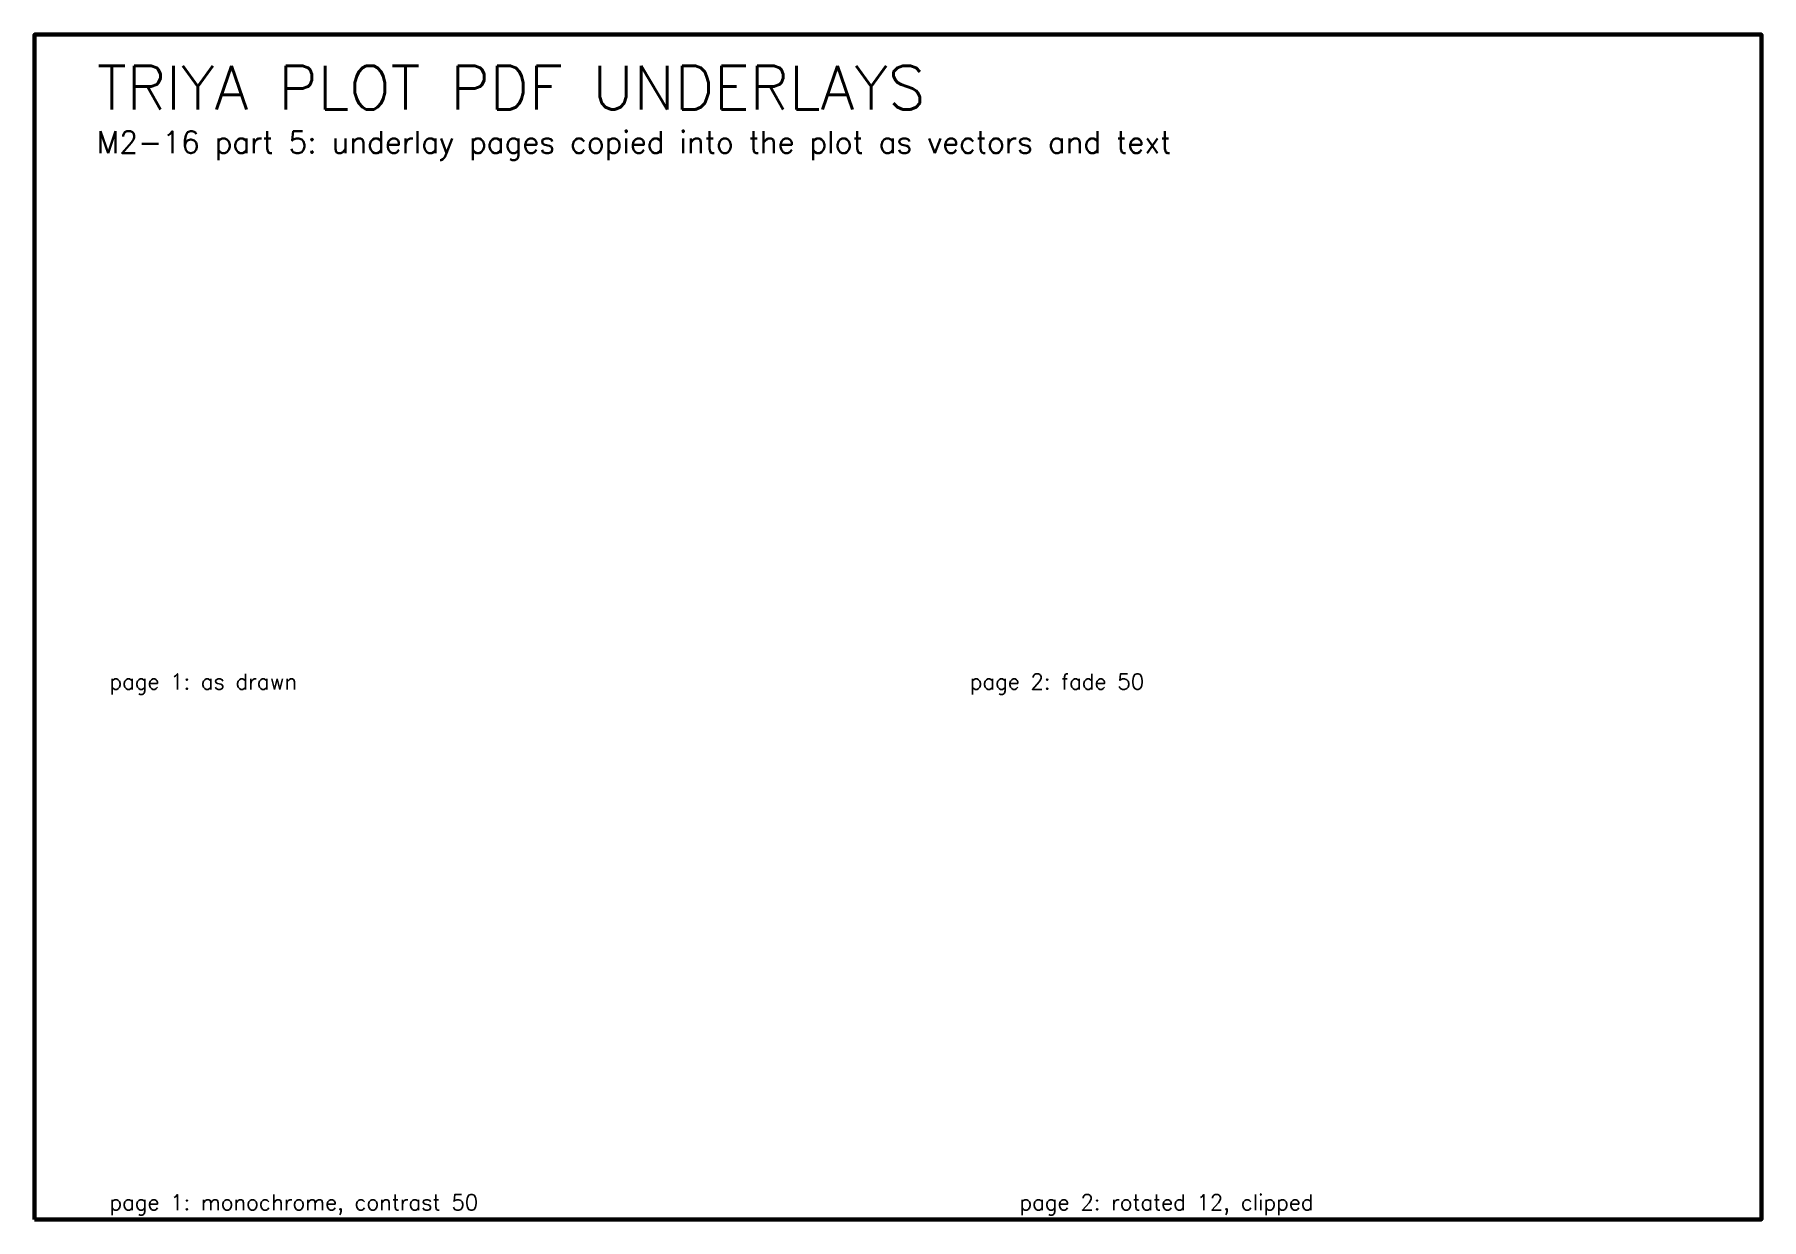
# Model space of a CAD drawing. Header units: millimetres. Extents: x 10 to 287, y 10 to 200.
import ezdxf

# ---------------------------------------------------------------- set-up
doc = ezdxf.new("R2010")
doc.units = ezdxf.units.MM
doc.layers.add('SHEET', color=7, linetype='Continuous', lineweight=70)
doc.styles.add('ROMANS', font='romans.shx')

msp = doc.modelspace()

# ---------------------------------------------------------------- linework, layer by layer
at = {"layer": 'SHEET'}
msp.add_lwpolyline([(10, 10), (287, 10), (287, 200), (10, 200)], close=True, dxfattribs=at)

# ---------------------------------------------------------------- texts
at = {"layer": 'SHEET', "lineweight": 50, "style": 'ROMANS'}
msp.add_text('TRIYA PLOT PDF UNDERLAYS', height=7, dxfattribs=at).set_placement((20, 188))
at = {"layer": 'SHEET', "lineweight": 25, "style": 'ROMANS'}
msp.add_text('M2-16 part 5: underlay pages copied into the plot as vectors and text', height=3.5, dxfattribs=at).set_placement((20, 181))
at = {"layer": 'SHEET', "lineweight": 18, "style": 'ROMANS'}
for s, p in [('page 1: as drawn', (22, 95)), ('page 2: fade 50', (160, 95)), ('page 1: monochrome, contrast 50', (22, 11.5)), ('page 2: rotated 12, clipped', (168, 11.5))]:
    msp.add_text(s, height=2.5, dxfattribs=at).set_placement(p)

doc.saveas('drawing.dxf')
